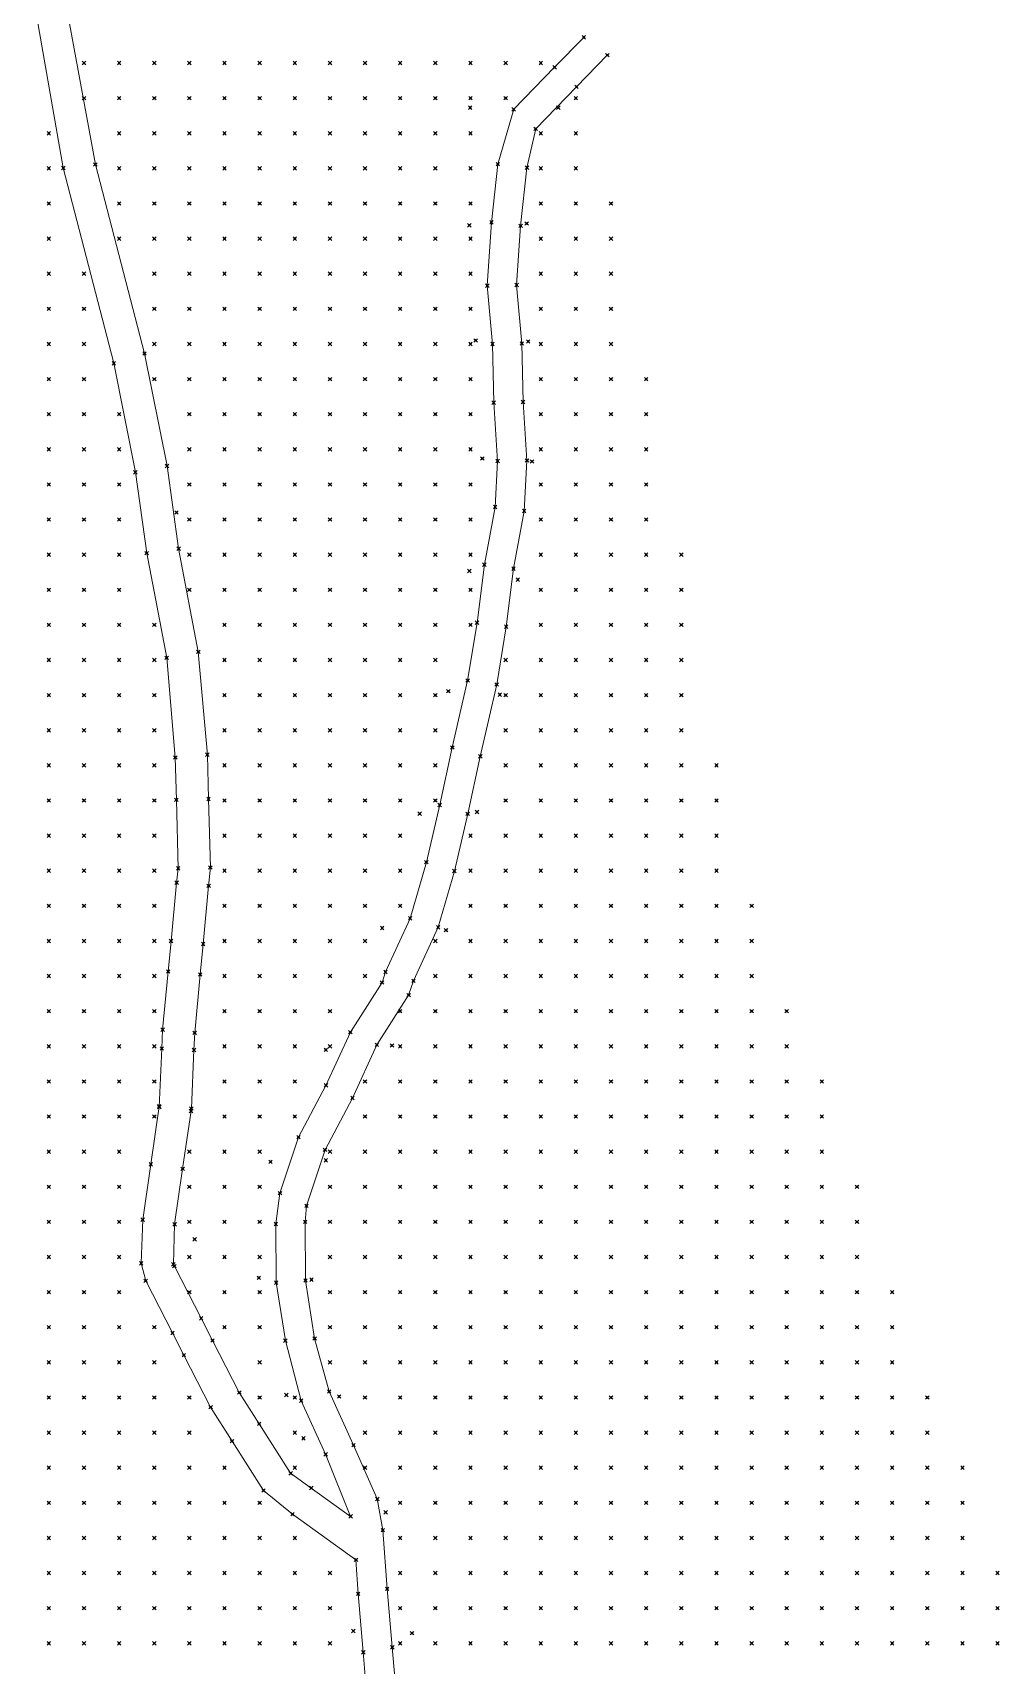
# Model space of a CAD drawing. Header units: metres. Extents: x 441556 to 446409, y 432338 to 461058.
# Drawn here: x 443425.3 to 443507.8, y 447617.2 to 447756.7 of the extents above; entities that cross this region are included whole.
import ezdxf

# ---------------------------------------------------------------- set-up
doc = ezdxf.new("R2010")
doc.units = ezdxf.units.M
doc.header["$MEASUREMENT"] = 0
doc.header["$PDMODE"] = 35
doc.header["$PDSIZE"] = 0.15
for name, color, linetype, lineweight in [('DTM-BRE-RevN_GRP_DRUM PAMANT', 2, 'Continuous', 0), ('DTM-NOK-RevN_LIDAR_co_lidar', 91, 'Continuous', 0), ('DTM-NOK-RevN_RTK', 32, 'Continuous', 0)]:
    doc.layers.add(name, color=color, linetype=linetype, lineweight=lineweight)

msp = doc.modelspace()

# ---------------------------------------------------------------- linework, layer by layer
at = {"layer": 'DTM-BRE-RevN_GRP_DRUM PAMANT'}
for p, q in [((443427.925, 447745.12, 373.02), (443425.309, 447760.014, 370.457)), ((443430.658, 447745.417, 373.02), (443428.038, 447759.681, 370.457)), ((443469.858, 447753.712, 397.351), (443472.357, 447756.27, 397.98)), ((443471.735, 447752.047, 397.283), (443474.358, 447754.756, 397.912)), ((443466.369, 447750.124, 397.123), (443469.858, 447753.712, 397.351)), ((443468.246, 447748.459, 397.055), (443471.735, 447752.047, 397.283)), ((443465.011, 447745.441, 396.78), (443466.369, 447750.124, 397.123)), ((443467.502, 447745.14, 396.712), (443468.246, 447748.459, 397.055)), ((443432.236, 447728.434, 374.599), (443427.925, 447745.12, 373.02)), ((443434.856, 447729.267, 374.599), (443430.658, 447745.417, 373.02)), ((443464.468, 447740.471, 396.437), (443465.011, 447745.441, 396.78)), ((443466.958, 447740.17, 396.369), (443467.502, 447745.14, 396.712)), ((443464.111, 447735.066, 395.923), (443464.468, 447740.471, 396.437)), ((443466.619, 447735.118, 395.855), (443466.958, 447740.17, 396.369)), ((443464.558, 447730.074, 395.408), (443464.111, 447735.066, 395.923)), ((443467.065, 447730.126, 395.341), (443466.619, 447735.118, 395.855)), ((443464.661, 447725.075, 394.78), (443464.558, 447730.074, 395.408)), ((443467.169, 447725.127, 394.712), (443467.065, 447730.126, 395.341)), ((443434.079, 447719.126, 374.81), (443432.236, 447728.434, 374.599)), ((443436.775, 447719.664, 374.81), (443434.856, 447729.267, 374.599)), ((443464.994, 447720.081, 394.78), (443464.661, 447725.075, 394.78)), ((443467.502, 447720.133, 394.712), (443467.169, 447725.127, 394.712)), ((443437.769, 447712.6, 374.599), (443436.775, 447719.664, 374.81)), ((443464.781, 447716.158, 394.78), (443464.994, 447720.081, 394.78)), ((443467.266, 447715.813, 394.712), (443467.502, 447720.133, 394.712)), ((443435.046, 447712.217, 374.599), (443434.079, 447719.126, 374.81)), ((443463.867, 447711.237, 394.551), (443464.781, 447716.158, 394.78)), ((443466.352, 447710.892, 394.483), (443467.266, 447715.813, 394.712)), ((443439.448, 447703.787, 375.178), (443437.769, 447712.6, 374.599)), ((443436.747, 447703.272, 375.178), (443435.046, 447712.217, 374.599)), ((443463.236, 447706.277, 394.265), (443463.867, 447711.237, 394.551)), ((443465.721, 447705.932, 394.198), (443466.352, 447710.892, 394.483)), ((443462.435, 447701.34, 393.923), (443463.236, 447706.277, 394.265)), ((443464.92, 447700.995, 393.855), (443465.721, 447705.932, 394.198)), ((443437.481, 447694.765, 376.125), (443436.747, 447703.272, 375.178)), ((443440.219, 447695.005, 376.125), (443439.448, 447703.787, 375.178)), ((443461.127, 447695.617, 393.065), (443462.435, 447701.34, 393.923)), ((443463.518, 447694.858, 392.998), (443464.92, 447700.995, 393.855)), ((443437.573, 447691.152, 376.652), (443437.481, 447694.765, 376.125)), ((443440.321, 447691.226, 376.652), (443440.219, 447695.005, 376.125)), ((443460.049, 447690.713, 392.665), (443461.127, 447695.617, 393.065)), ((443462.44, 447689.954, 392.598), (443463.518, 447694.858, 392.998)), ((443437.732, 447685.294, 377.757), (443437.573, 447691.152, 376.652)), ((443440.48, 447685.369, 377.757), (443440.321, 447691.226, 376.652)), ((443458.917, 447685.827, 392.323), (443460.049, 447690.713, 392.665)), ((443461.307, 447685.067, 392.255), (443462.44, 447689.954, 392.598)), ((443437.595, 447684.067, 377.781), (443437.732, 447685.294, 377.757)), ((443440.331, 447683.807, 377.781), (443440.48, 447685.369, 377.757)), ((443457.525, 447681.023, 391.821), (443458.917, 447685.827, 392.323)), ((443459.916, 447680.263, 391.753), (443461.307, 447685.067, 392.255)), ((443437.122, 447679.089, 378.704), (443437.595, 447684.067, 377.781)), ((443439.859, 447678.829, 378.704), (443440.331, 447683.807, 377.781)), ((443455.419, 447676.445, 391.407), (443457.525, 447681.023, 391.821)), ((443457.81, 447675.686, 391.339), (443459.916, 447680.263, 391.753)), ((443436.875, 447676.488, 379.397), (443437.122, 447679.089, 378.704)), ((443439.612, 447676.228, 379.397), (443439.859, 447678.829, 378.704)), ((443436.403, 447671.51, 380.155), (443436.875, 447676.488, 379.397)), ((443455.134, 447675.547, 391.2), (443455.419, 447676.445, 391.407)), ((443439.139, 447671.25, 380.155), (443439.612, 447676.228, 379.397)), ((443452.425, 447671.299, 390.372), (443455.134, 447675.547, 391.2)), ((443457.399, 447674.469, 391.132), (443457.81, 447675.686, 391.339)), ((443454.69, 447670.221, 390.305), (443457.399, 447674.469, 391.132)), ((443436.329, 447669.904, 380.564), (443436.403, 447671.51, 380.155)), ((443439.076, 447669.785, 380.564), (443439.139, 447671.25, 380.155)), ((443450.339, 447666.755, 389.407), (443452.425, 447671.299, 390.372)), ((443436.113, 447664.908, 381.7), (443436.329, 447669.904, 380.564)), ((443438.859, 447664.789, 381.7), (443439.076, 447669.785, 380.564)), ((443452.604, 447665.677, 389.339), (443454.69, 447670.221, 390.305)), ((443448.003, 447662.329, 388.993), (443450.339, 447666.755, 389.407)), ((443450.268, 447661.251, 388.925), (443452.604, 447665.677, 389.339)), ((443435.391, 447660.019, 382.291), (443436.107, 447664.967, 381.428)), ((443436.107, 447664.967, 381.428), (443436.113, 447664.908, 381.7)), ((443438.111, 447659.625, 382.291), (443438.828, 447664.573, 381.428)), ((443438.828, 447664.573, 381.428), (443438.859, 447664.789, 381.7)), ((443446.415, 447657.548, 388.648), (443448.003, 447662.329, 388.993)), ((443448.68, 447656.47, 388.58), (443450.268, 447661.251, 388.925)), ((443434.705, 447655.286, 383.109), (443435.391, 447660.019, 382.291)), ((443437.426, 447654.892, 383.109), (443438.111, 447659.625, 382.291)), ((443446.064, 447654.923, 388.441), (443446.415, 447657.548, 388.648)), ((443448.565, 447655.11, 388.374), (443448.68, 447656.47, 388.58)), ((443434.574, 447651.562, 383.519), (443434.705, 447655.286, 383.109)), ((443437.322, 447651.478, 383.519), (443437.426, 447654.892, 383.109)), ((443446.092, 447649.911, 388.234), (443446.064, 447654.923, 388.441)), ((443448.593, 447650.098, 388.167), (443448.565, 447655.11, 388.374)), ((443434.959, 447650.061, 383.519), (443434.574, 447651.562, 383.519)), ((443437.405, 447651.316, 383.519), (443437.322, 447651.478, 383.519)), ((443439.687, 447646.868, 384.337), (443437.405, 447651.316, 383.519)), ((443437.242, 447645.613, 384.337), (443434.959, 447650.061, 383.519)), ((443446.876, 447644.956, 388.097), (443446.092, 447649.911, 388.234)), ((443449.378, 447645.142, 388.029), (443448.593, 447650.098, 388.167)), ((443440.66, 447644.972, 384.7), (443439.687, 447646.868, 384.337)), ((443438.214, 447643.717, 384.7), (443437.242, 447645.613, 384.337)), ((443442.943, 447640.523, 385.382), (443440.66, 447644.972, 384.7)), ((443448.231, 447639.826, 387.545), (443446.876, 447644.956, 388.097)), ((443450.614, 447640.61, 387.477), (443449.378, 447645.142, 388.029)), ((443440.497, 447639.268, 385.382), (443438.214, 447643.717, 384.7)), ((443444.645, 447637.849, 385.7), (443442.943, 447640.523, 385.382)), ((443452.7, 447636.032, 386.925), (443450.614, 447640.61, 387.477)), ((443442.325, 447636.373, 385.7), (443440.497, 447639.268, 385.382)), ((443450.317, 447635.249, 386.993), (443448.231, 447639.826, 387.545)), ((443447.329, 447633.63, 385.973), (443444.645, 447637.849, 385.7)), ((443445.01, 447632.155, 385.973), (443442.325, 447636.373, 385.7)), ((443454.721, 447631.433, 386.718), (443452.7, 447636.032, 386.925)), ((443452.449, 447629.95, 386.791), (443450.317, 447635.249, 386.993)), ((443449.093, 447632.363, 386.473), (443447.329, 447633.63, 385.973)), ((443447.489, 447630.131, 386.473), (443445.01, 447632.155, 385.973)), ((443452.449, 447629.95, 386.791), (443449.093, 447632.363, 386.473)), ((443455.198, 447628.771, 386.718), (443454.721, 447631.433, 386.718)), ((443452.904, 447626.24, 386.791), (443447.489, 447630.131, 386.473)), ((443455.567, 447623.761, 386.098), (443455.198, 447628.771, 386.718)), ((443453.095, 447623.337, 386.166), (443452.904, 447626.24, 386.791)), ((443456.004, 447618.763, 385.615), (443455.567, 447623.761, 386.098)), ((443453.532, 447618.339, 385.683), (443453.095, 447623.337, 386.166)), ((443453.881, 447614.174, 385.2), (443453.532, 447618.339, 385.683)), ((443456.389, 447614.149, 385.132), (443456.004, 447618.763, 385.615))]:
    msp.add_line(p, q, dxfattribs=at)
msp.add_point((443452.904, 447626.24, 386.791), dxfattribs=at)
at = {"layer": 'DTM-NOK-RevN_LIDAR_co_lidar'}
for p in [(443429.687, 447754.077, 372.725), (443432.687, 447754.077, 375.396), (443435.686, 447754.077, 378.943), (443438.685, 447754.077, 381.258), (443441.685, 447754.077, 382.852), (443444.684, 447754.077, 384.582), (443447.683, 447754.077, 386.661), (443450.683, 447754.077, 388.228), (443453.682, 447754.077, 389.782), (443456.681, 447754.077, 391.8), (443459.681, 447754.077, 393.396), (443462.68, 447754.077, 395.189), (443465.679, 447754.077, 396.761), (443468.679, 447754.077, 397.447), (443429.687, 447751.078, 373.089), (443432.687, 447751.078, 375.385), (443435.686, 447751.078, 378.362), (443438.685, 447751.078, 381.88), (443441.685, 447751.078, 383.611), (443444.684, 447751.078, 385.538), (443447.683, 447751.078, 387.484), (443450.683, 447751.078, 389.053), (443453.682, 447751.078, 390.863), (443456.681, 447751.078, 393.053), (443459.681, 447751.078, 395.141), (443462.68, 447751.078, 396.715), (443465.679, 447751.078, 397.248), (443471.678, 447751.078, 398.798), (443426.688, 447748.078, 371.87), (443432.687, 447748.078, 375.521), (443435.686, 447748.078, 378.365), (443438.685, 447748.078, 381.827), (443441.685, 447748.078, 383.908), (443444.684, 447748.078, 385.619), (443447.683, 447748.078, 387.129), (443450.683, 447748.078, 388.976), (443453.682, 447748.078, 390.847), (443456.681, 447748.078, 393.248), (443459.681, 447748.078, 395.607), (443462.68, 447748.078, 396.938), (443468.679, 447748.078, 397.437), (443471.678, 447748.078, 400.908), (443426.688, 447745.079, 372.02), (443432.687, 447745.079, 374.904), (443435.686, 447745.079, 377.677), (443438.685, 447745.079, 380.786), (443441.685, 447745.079, 383.18), (443444.684, 447745.079, 384.967), (443447.683, 447745.079, 386.307), (443450.683, 447745.079, 388.083), (443453.682, 447745.079, 389.96), (443456.681, 447745.079, 392.735), (443459.681, 447745.079, 395.282), (443462.68, 447745.079, 396.619), (443468.679, 447745.079, 398.475), (443471.678, 447745.079, 401.59), (443426.688, 447742.08, 371.847), (443432.687, 447742.08, 374.679), (443435.686, 447742.08, 377.345), (443438.685, 447742.08, 380.252), (443441.685, 447742.08, 382.473), (443444.684, 447742.08, 383.892), (443447.683, 447742.08, 385.409), (443450.683, 447742.08, 387.098), (443453.682, 447742.08, 389.274), (443456.681, 447742.08, 391.912), (443459.681, 447742.08, 394.46), (443462.68, 447742.08, 396.084), (443468.679, 447742.08, 398.584), (443471.678, 447742.08, 401.698), (443474.677, 447742.08, 404.161), (443426.688, 447739.08, 371.495), (443432.687, 447739.08, 374.314), (443435.686, 447739.08, 376.673), (443438.685, 447739.08, 380.04), (443441.685, 447739.08, 381.958), (443444.684, 447739.08, 383.201), (443447.683, 447739.08, 384.49), (443450.683, 447739.08, 386.516), (443453.682, 447739.08, 388.57), (443456.681, 447739.08, 391.314), (443459.681, 447739.08, 393.693), (443462.68, 447739.08, 395.461), (443468.679, 447739.08, 398.522), (443471.678, 447739.08, 401.577), (443474.677, 447739.08, 403.955), (443426.688, 447736.081, 371.377), (443429.687, 447736.081, 373.08), (443435.686, 447736.081, 376.223), (443438.685, 447736.081, 379.242), (443441.685, 447736.081, 381.258), (443444.684, 447736.081, 382.779), (443447.683, 447736.081, 384.367), (443450.683, 447736.081, 386.299), (443453.682, 447736.081, 389.086), (443456.681, 447736.081, 390.903), (443459.681, 447736.081, 393.407), (443462.68, 447736.081, 395.339), (443468.679, 447736.081, 397.967), (443471.678, 447736.081, 401.315), (443474.677, 447736.081, 403.926), (443426.688, 447733.082, 370.888), (443429.687, 447733.082, 372.881), (443435.686, 447733.082, 375.89), (443438.685, 447733.082, 378.682), (443441.685, 447733.082, 380.705), (443444.684, 447733.082, 382.259), (443447.683, 447733.082, 383.566), (443450.683, 447733.082, 385.96), (443453.682, 447733.082, 387.053), (443456.681, 447733.082, 390.492), (443459.681, 447733.082, 393.019), (443462.68, 447733.082, 394.995), (443468.679, 447733.082, 397.308), (443471.678, 447733.082, 400.797), (443474.677, 447733.082, 403.672), (443426.688, 447730.082, 370.719), (443429.687, 447730.082, 372.779), (443435.686, 447730.082, 375.756), (443438.685, 447730.082, 378.261), (443441.685, 447730.082, 380.074), (443444.684, 447730.082, 381.624), (443447.683, 447730.082, 383.337), (443450.683, 447730.082, 384.773), (443453.682, 447730.082, 387.383), (443456.681, 447730.082, 389.864), (443459.681, 447730.082, 392.439), (443462.68, 447730.082, 394.522), (443468.679, 447730.082, 397.318), (443471.678, 447730.082, 400.624), (443474.677, 447730.082, 403.433), (443426.688, 447727.083, 370.434), (443429.687, 447727.083, 372.657), (443435.686, 447727.083, 375.507), (443438.685, 447727.083, 377.95), (443441.685, 447727.083, 379.723), (443444.684, 447727.083, 381.229), (443447.683, 447727.083, 382.84), (443450.683, 447727.083, 384.82), (443453.682, 447727.083, 387.595), (443456.681, 447727.083, 389.551), (443459.681, 447727.083, 391.847), (443462.68, 447727.083, 394.219), (443468.679, 447727.083, 396.682), (443471.678, 447727.083, 400.09), (443474.677, 447727.083, 402.856), (443477.677, 447727.083, 405.406), (443426.688, 447724.084, 370.309), (443429.687, 447724.084, 372.618), (443432.687, 447724.084, 374.423), (443438.685, 447724.084, 377.385), (443441.685, 447724.084, 379.243), (443444.684, 447724.084, 381.193), (443447.683, 447724.084, 382.687), (443450.683, 447724.084, 384.497), (443453.682, 447724.084, 386.972), (443456.681, 447724.084, 389.59), (443459.681, 447724.084, 391.6), (443462.68, 447724.084, 393.832), (443468.679, 447724.084, 396.517), (443471.678, 447724.084, 399.731), (443474.677, 447724.084, 402.522), (443477.677, 447724.084, 405.046), (443426.688, 447721.084, 370.144), (443429.687, 447721.084, 372.291), (443432.687, 447721.084, 374.338), (443438.685, 447721.084, 377.104), (443441.685, 447721.084, 378.941), (443444.684, 447721.084, 380.786), (443447.683, 447721.084, 382.48), (443450.683, 447721.084, 384.395), (443453.682, 447721.084, 386.651), (443456.681, 447721.084, 388.979), (443459.681, 447721.084, 391.544), (443462.68, 447721.084, 393.803), (443468.679, 447721.084, 396.228), (443471.678, 447721.084, 399.603), (443474.677, 447721.084, 402.439), (443477.677, 447721.084, 404.79), (443426.688, 447718.085, 370.212), (443429.687, 447718.085, 372.138), (443432.687, 447718.085, 374.024), (443438.685, 447718.085, 376.627), (443441.685, 447718.085, 378.537), (443444.684, 447718.085, 380.301), (443447.683, 447718.085, 382.242), (443450.683, 447718.085, 383.989), (443453.682, 447718.085, 386.574), (443456.681, 447718.085, 388.749), (443459.681, 447718.085, 391.816), (443462.68, 447718.085, 393.962), (443468.679, 447718.085, 396.601), (443471.678, 447718.085, 399.429), (443474.677, 447718.085, 402.216), (443477.677, 447718.085, 404.763), (443426.688, 447715.086, 370.102), (443429.687, 447715.086, 372.044), (443432.687, 447715.086, 373.868), (443438.685, 447715.086, 376.09), (443441.685, 447715.086, 378.064), (443444.684, 447715.086, 379.791), (443447.683, 447715.086, 381.896), (443450.683, 447715.086, 383.985), (443453.682, 447715.086, 386.338), (443456.681, 447715.086, 389.03), (443459.681, 447715.086, 391.884), (443462.68, 447715.086, 393.972), (443468.679, 447715.086, 397.126), (443471.678, 447715.086, 399.927), (443474.677, 447715.086, 402.579), (443477.677, 447715.086, 405.223), (443426.688, 447712.086, 370.151), (443429.687, 447712.086, 372.031), (443432.687, 447712.086, 373.657), (443438.685, 447712.086, 375.668), (443441.685, 447712.086, 377.543), (443444.684, 447712.086, 379.4), (443447.683, 447712.086, 381.622), (443450.683, 447712.086, 384.127), (443453.682, 447712.086, 386.409), (443456.681, 447712.086, 389.117), (443459.681, 447712.086, 392.06), (443462.68, 447712.086, 394.014), (443468.679, 447712.086, 397.875), (443471.678, 447712.086, 400.711), (443474.677, 447712.086, 403.153), (443477.677, 447712.086, 405.835), (443480.676, 447712.086, 408.105), (443426.688, 447709.087, 370.297), (443429.687, 447709.087, 371.866), (443432.687, 447709.087, 373.285), (443438.685, 447709.087, 375.391), (443441.685, 447709.087, 377.031), (443444.684, 447709.087, 379.24), (443447.683, 447709.087, 381.579), (443450.683, 447709.087, 383.936), (443453.682, 447709.087, 386.396), (443456.681, 447709.087, 389.584), (443459.681, 447709.087, 392.242), (443462.68, 447709.087, 394.02), (443468.679, 447709.087, 398.17), (443471.678, 447709.087, 401.472), (443474.677, 447709.087, 403.875), (443477.677, 447709.087, 406.453), (443480.676, 447709.087, 408.869), (443426.688, 447706.088, 370.367), (443429.687, 447706.088, 371.727), (443432.687, 447706.088, 373.136), (443435.686, 447706.088, 374.476), (443441.685, 447706.088, 376.815), (443444.684, 447706.088, 379.206), (443447.683, 447706.088, 381.714), (443450.683, 447706.088, 384.12), (443453.682, 447706.088, 386.476), (443456.681, 447706.088, 389.292), (443459.681, 447706.088, 392.408), (443462.68, 447706.088, 393.948), (443468.679, 447706.088, 398.374), (443471.678, 447706.088, 401.939), (443474.677, 447706.088, 404.448), (443477.677, 447706.088, 407.096), (443480.676, 447706.088, 409.743), (443426.688, 447703.088, 370.192), (443429.687, 447703.088, 371.701), (443432.687, 447703.088, 373.188), (443435.686, 447703.088, 374.743), (443441.685, 447703.088, 376.803), (443444.684, 447703.088, 379.409), (443447.683, 447703.088, 381.87), (443450.683, 447703.088, 384.514), (443453.682, 447703.088, 386.849), (443456.681, 447703.088, 389.402), (443459.681, 447703.088, 392.556), (443465.679, 447703.088, 394.542), (443468.679, 447703.088, 398.514), (443471.678, 447703.088, 402.303), (443474.677, 447703.088, 405.054), (443477.677, 447703.088, 407.82), (443480.676, 447703.088, 410.534), (443426.688, 447700.089, 370.119), (443429.687, 447700.089, 371.781), (443432.687, 447700.089, 373.264), (443435.686, 447700.089, 374.853), (443441.685, 447700.089, 376.865), (443444.684, 447700.089, 379.683), (443447.683, 447700.089, 382.168), (443450.683, 447700.089, 384.641), (443453.682, 447700.089, 387.106), (443456.681, 447700.089, 390.009), (443459.681, 447700.089, 392.56), (443465.679, 447700.089, 394.5), (443468.679, 447700.089, 398.991), (443471.678, 447700.089, 402.945), (443474.677, 447700.089, 405.8), (443477.677, 447700.089, 408.512), (443480.676, 447700.089, 411.075), (443426.688, 447697.09, 370.264), (443429.687, 447697.09, 371.89), (443432.687, 447697.09, 373.446), (443435.686, 447697.09, 375.015), (443441.685, 447697.09, 377.085), (443444.684, 447697.09, 379.869), (443447.683, 447697.09, 382.452), (443450.683, 447697.09, 384.84), (443453.682, 447697.09, 387.343), (443456.681, 447697.09, 390.091), (443459.681, 447697.09, 392.482), (443465.679, 447697.09, 395.07), (443468.679, 447697.09, 400.093), (443471.678, 447697.09, 403.536), (443474.677, 447697.09, 406.239), (443477.677, 447697.09, 408.987), (443480.676, 447697.09, 411.737), (443426.688, 447694.09, 370.339), (443429.687, 447694.09, 372.097), (443432.687, 447694.09, 373.834), (443435.686, 447694.09, 375.43), (443441.685, 447694.09, 377.402), (443444.684, 447694.09, 380.172), (443447.683, 447694.09, 382.653), (443450.683, 447694.09, 385.292), (443453.682, 447694.09, 387.863), (443456.681, 447694.09, 390.473), (443459.681, 447694.09, 392.447), (443465.679, 447694.09, 396.288), (443468.679, 447694.09, 400.751), (443471.678, 447694.09, 403.688), (443474.677, 447694.09, 406.343), (443477.677, 447694.09, 409.103), (443480.676, 447694.09, 412.031), (443483.675, 447694.09, 414.523), (443426.688, 447691.091, 370.535), (443429.687, 447691.091, 372.483), (443432.687, 447691.091, 374.323), (443435.686, 447691.091, 375.832), (443441.685, 447691.091, 377.776), (443444.684, 447691.091, 380.727), (443447.683, 447691.091, 383.1), (443450.683, 447691.091, 385.659), (443453.682, 447691.091, 388.262), (443456.681, 447691.091, 390.919), (443459.681, 447691.091, 392.414), (443465.679, 447691.091, 397.022), (443468.679, 447691.091, 400.745), (443471.678, 447691.091, 403.636), (443474.677, 447691.091, 406.4), (443477.677, 447691.091, 408.98), (443480.676, 447691.091, 411.524), (443483.675, 447691.091, 413.964), (443426.688, 447688.092, 370.977), (443429.687, 447688.092, 372.777), (443432.687, 447688.092, 374.743), (443435.686, 447688.092, 376.368), (443441.685, 447688.092, 378.309), (443444.684, 447688.092, 381.423), (443447.683, 447688.092, 383.505), (443450.683, 447688.092, 385.814), (443453.682, 447688.092, 388.527), (443456.681, 447688.092, 391.249), (443462.68, 447688.092, 393.433), (443465.679, 447688.092, 397.471), (443468.679, 447688.092, 400.874), (443471.678, 447688.092, 403.698), (443474.677, 447688.092, 406.454), (443477.677, 447688.092, 408.977), (443480.676, 447688.092, 411.33), (443483.675, 447688.092, 413.627), (443426.688, 447685.092, 372.064), (443429.687, 447685.092, 373.759), (443432.687, 447685.092, 375.407), (443435.686, 447685.092, 376.943), (443441.685, 447685.092, 378.961), (443444.684, 447685.092, 381.693), (443447.683, 447685.092, 384.187), (443450.683, 447685.092, 386.437), (443453.682, 447685.092, 389.221), (443456.681, 447685.092, 391.557), (443462.68, 447685.092, 394.297), (443465.679, 447685.092, 398.069), (443468.679, 447685.092, 401.193), (443471.678, 447685.092, 404.029), (443474.677, 447685.092, 406.566), (443477.677, 447685.092, 408.843), (443480.676, 447685.092, 411.136), (443483.675, 447685.092, 413.405), (443426.688, 447682.093, 373.257), (443429.687, 447682.093, 374.802), (443432.687, 447682.093, 376.224), (443435.686, 447682.093, 377.692), (443441.685, 447682.093, 379.637), (443444.684, 447682.093, 382.493), (443447.683, 447682.093, 384.963), (443450.683, 447682.093, 387.469), (443453.682, 447682.093, 390.128), (443456.681, 447682.093, 391.574), (443462.68, 447682.093, 394.092), (443465.679, 447682.093, 398.154), (443468.679, 447682.093, 401.474), (443471.678, 447682.093, 403.813), (443474.677, 447682.093, 406.544), (443477.677, 447682.093, 408.974), (443480.676, 447682.093, 411.099), (443483.675, 447682.093, 413.301), (443486.675, 447682.093, 415.474), (443426.688, 447679.093, 373.802), (443429.687, 447679.093, 375.556), (443432.687, 447679.093, 377.111), (443435.686, 447679.093, 378.583), (443441.685, 447679.093, 380.423), (443444.684, 447679.093, 383.392), (443447.683, 447679.093, 385.619), (443450.683, 447679.093, 388.424), (443453.682, 447679.093, 390.651), (443459.681, 447679.093, 392.007), (443462.68, 447679.093, 395.248), (443465.679, 447679.093, 399.073), (443468.679, 447679.093, 401.975), (443471.678, 447679.093, 404.122), (443474.677, 447679.093, 406.565), (443477.677, 447679.093, 408.784), (443480.676, 447679.093, 410.776), (443483.675, 447679.093, 413.066), (443486.675, 447679.093, 415.355), (443426.688, 447676.094, 374.293), (443429.687, 447676.094, 376.266), (443432.687, 447676.094, 378.174), (443435.686, 447676.094, 379.544), (443441.685, 447676.094, 381.269), (443444.684, 447676.094, 384.296), (443447.683, 447676.094, 386.468), (443450.683, 447676.094, 389.073), (443453.682, 447676.094, 390.801), (443459.681, 447676.094, 392.378), (443462.68, 447676.094, 396.912), (443465.679, 447676.094, 399.643), (443468.679, 447676.094, 402.235), (443471.678, 447676.094, 404.224), (443474.677, 447676.094, 406.582), (443477.677, 447676.094, 408.735), (443480.676, 447676.094, 410.73), (443483.675, 447676.094, 412.919), (443486.675, 447676.094, 415.035), (443426.688, 447673.095, 374.722), (443429.687, 447673.095, 376.702), (443432.687, 447673.095, 378.797), (443435.686, 447673.095, 380.136), (443441.685, 447673.095, 382.063), (443444.684, 447673.095, 385.226), (443447.683, 447673.095, 387.399), (443450.683, 447673.095, 389.754), (443456.681, 447673.095, 390.913), (443459.681, 447673.095, 394.53), (443462.68, 447673.095, 397.428), (443465.679, 447673.095, 399.724), (443468.679, 447673.095, 401.583), (443471.678, 447673.095, 403.814), (443474.677, 447673.095, 406.551), (443477.677, 447673.095, 408.508), (443480.676, 447673.095, 410.336), (443483.675, 447673.095, 412.616), (443486.675, 447673.095, 414.828), (443489.674, 447673.095, 416.891), (443426.688, 447670.095, 374.814), (443429.687, 447670.095, 376.777), (443432.687, 447670.095, 378.931), (443435.686, 447670.095, 380.539), (443441.685, 447670.095, 383.277), (443444.684, 447670.095, 386.216), (443447.683, 447670.095, 388.389), (443450.683, 447670.095, 389.96), (443456.681, 447670.095, 391.13), (443459.681, 447670.095, 395.043), (443462.68, 447670.095, 397.614), (443465.679, 447670.095, 399.759), (443468.679, 447670.095, 401.639), (443471.678, 447670.095, 403.462), (443474.677, 447670.095, 406.154), (443477.677, 447670.095, 408.206), (443480.676, 447670.095, 409.971), (443483.675, 447670.095, 412.274), (443486.675, 447670.095, 414.583), (443489.674, 447670.095, 416.648), (443426.688, 447667.096, 374.954), (443429.687, 447667.096, 377.188), (443432.687, 447667.096, 379.261), (443435.686, 447667.096, 381.083), (443441.685, 447667.096, 384.07), (443444.684, 447667.096, 386.802), (443447.683, 447667.096, 388.963), (443453.682, 447667.096, 390.129), (443456.681, 447667.096, 392.112), (443459.681, 447667.096, 395.222), (443462.68, 447667.096, 396.935), (443465.679, 447667.096, 398.982), (443468.679, 447667.096, 401.424), (443471.678, 447667.096, 403.597), (443474.677, 447667.096, 405.893), (443477.677, 447667.096, 408), (443480.676, 447667.096, 410.11), (443483.675, 447667.096, 412.315), (443486.675, 447667.096, 414.416), (443489.674, 447667.096, 416.523), (443492.674, 447667.096, 418.707), (443426.688, 447664.097, 375.377), (443429.687, 447664.097, 377.727), (443432.687, 447664.097, 380.09), (443435.686, 447664.097, 381.665), (443441.685, 447664.097, 384.911), (443444.684, 447664.097, 387.752), (443447.683, 447664.097, 389.194), (443453.682, 447664.097, 390.563), (443456.681, 447664.097, 392.998), (443459.681, 447664.097, 395.018), (443462.68, 447664.097, 396.573), (443465.679, 447664.097, 398.346), (443468.679, 447664.097, 401.255), (443471.678, 447664.097, 403.735), (443474.677, 447664.097, 406.105), (443477.677, 447664.097, 408.01), (443480.676, 447664.097, 409.967), (443483.675, 447664.097, 412.239), (443486.675, 447664.097, 414.532), (443489.674, 447664.097, 416.725), (443492.674, 447664.097, 418.771), (443426.688, 447661.097, 376.218), (443429.687, 447661.097, 378.601), (443432.687, 447661.097, 380.697), (443438.685, 447661.097, 382.965), (443441.685, 447661.097, 385.633), (443444.684, 447661.097, 388.219), (443450.683, 447661.097, 389.372), (443453.682, 447661.097, 391.487), (443456.681, 447661.097, 394.239), (443459.681, 447661.097, 395.486), (443462.68, 447661.097, 396.637), (443465.679, 447661.097, 398.745), (443468.679, 447661.097, 402.014), (443471.678, 447661.097, 404.316), (443474.677, 447661.097, 406.247), (443477.677, 447661.097, 408.297), (443480.676, 447661.097, 410.314), (443483.675, 447661.097, 412.385), (443486.675, 447661.097, 414.571), (443489.674, 447661.097, 416.728), (443492.674, 447661.097, 418.752), (443426.688, 447658.098, 377.066), (443429.687, 447658.098, 379.457), (443432.687, 447658.098, 381.436), (443438.685, 447658.098, 383.525), (443441.685, 447658.098, 386.245), (443444.684, 447658.098, 388.574), (443450.683, 447658.098, 389.593), (443453.682, 447658.098, 391.877), (443456.681, 447658.098, 394.767), (443459.681, 447658.098, 396.311), (443462.68, 447658.098, 397.7), (443465.679, 447658.098, 399.616), (443468.679, 447658.098, 402.462), (443471.678, 447658.098, 404.591), (443474.677, 447658.098, 406.536), (443477.677, 447658.098, 408.558), (443480.676, 447658.098, 410.566), (443483.675, 447658.098, 412.536), (443486.675, 447658.098, 414.586), (443489.674, 447658.098, 416.673), (443492.674, 447658.098, 418.556), (443495.673, 447658.098, 420.468), (443426.688, 447655.099, 377.963), (443429.687, 447655.099, 380.088), (443432.687, 447655.099, 382.052), (443438.685, 447655.099, 384.145), (443441.685, 447655.099, 386.761), (443444.684, 447655.099, 388.506), (443450.683, 447655.099, 389.987), (443453.682, 447655.099, 392.31), (443456.681, 447655.099, 395.094), (443459.681, 447655.099, 397.246), (443462.68, 447655.099, 398.744), (443465.679, 447655.099, 400.501), (443468.679, 447655.099, 402.688), (443471.678, 447655.099, 405.318), (443474.677, 447655.099, 407.25), (443477.677, 447655.099, 408.824), (443480.676, 447655.099, 410.475), (443483.675, 447655.099, 412.314), (443486.675, 447655.099, 414.405), (443489.674, 447655.099, 416.417), (443492.674, 447655.099, 418.229), (443495.673, 447655.099, 420.128), (443426.688, 447652.099, 378.606), (443429.687, 447652.099, 380.455), (443432.687, 447652.099, 382.308), (443438.685, 447652.099, 384.391), (443441.685, 447652.099, 386.865), (443444.684, 447652.099, 388.343), (443450.683, 447652.099, 389.871), (443453.682, 447652.099, 393.19), (443456.681, 447652.099, 395.612), (443459.681, 447652.099, 397.525), (443462.68, 447652.099, 399.371), (443465.679, 447652.099, 401.051), (443468.679, 447652.099, 402.873), (443471.678, 447652.099, 405.179), (443474.677, 447652.099, 406.987), (443477.677, 447652.099, 408.65), (443480.676, 447652.099, 410.36), (443483.675, 447652.099, 412.153), (443486.675, 447652.099, 414.136), (443489.674, 447652.099, 416.147), (443492.674, 447652.099, 418.031), (443495.673, 447652.099, 419.761), (443426.688, 447649.1, 378.986), (443429.687, 447649.1, 380.597), (443432.687, 447649.1, 382.324), (443438.685, 447649.1, 384.395), (443441.685, 447649.1, 386.172), (443444.684, 447649.1, 388.257), (443450.683, 447649.1, 389.564), (443453.682, 447649.1, 392.968), (443456.681, 447649.1, 395.411), (443459.681, 447649.1, 397.242), (443462.68, 447649.1, 399.18), (443465.679, 447649.1, 400.854), (443468.679, 447649.1, 402.59), (443471.678, 447649.1, 404.625), (443474.677, 447649.1, 406.46), (443477.677, 447649.1, 408.351), (443480.676, 447649.1, 410.168), (443483.675, 447649.1, 411.95), (443486.675, 447649.1, 413.83), (443489.674, 447649.1, 415.752), (443492.674, 447649.1, 417.642), (443495.673, 447649.1, 419.276), (443498.672, 447649.1, 420.993), (443426.688, 447646.101, 378.949), (443429.687, 447646.101, 380.436), (443432.687, 447646.101, 382.102), (443435.686, 447646.101, 383.682), (443441.685, 447646.101, 385.593), (443444.684, 447646.101, 387.828), (443450.683, 447646.101, 389.053), (443453.682, 447646.101, 392.157), (443456.681, 447646.101, 394.936), (443459.681, 447646.101, 396.86), (443462.68, 447646.101, 398.702), (443465.679, 447646.101, 400.438), (443468.679, 447646.101, 402.185), (443471.678, 447646.101, 404.086), (443474.677, 447646.101, 405.966), (443477.677, 447646.101, 407.768), (443480.676, 447646.101, 409.632), (443483.675, 447646.101, 411.504), (443486.675, 447646.101, 413.298), (443489.674, 447646.101, 415.093), (443492.674, 447646.101, 416.898), (443495.673, 447646.101, 418.671), (443498.672, 447646.101, 420.416), (443426.688, 447643.101, 378.549), (443429.687, 447643.101, 379.913), (443432.687, 447643.101, 381.443), (443435.686, 447643.101, 383.22), (443444.684, 447643.101, 387.164), (443450.683, 447643.101, 388.299), (443453.682, 447643.101, 391.011), (443456.681, 447643.101, 394.319), (443459.681, 447643.101, 396.299), (443462.68, 447643.101, 398.078), (443465.679, 447643.101, 399.794), (443468.679, 447643.101, 401.625), (443471.678, 447643.101, 403.457), (443474.677, 447643.101, 405.283), (443477.677, 447643.101, 407.007), (443480.676, 447643.101, 408.788), (443483.675, 447643.101, 410.581), (443486.675, 447643.101, 412.396), (443489.674, 447643.101, 414.292), (443492.674, 447643.101, 416.089), (443495.673, 447643.101, 417.891), (443498.672, 447643.101, 419.746), (443426.688, 447640.102, 377.765), (443429.687, 447640.102, 379.123), (443432.687, 447640.102, 380.64), (443435.686, 447640.102, 382.434), (443438.685, 447640.102, 384.457), (443444.684, 447640.102, 386.418), (443447.683, 447640.102, 387.707), (443453.682, 447640.102, 389.675), (443456.681, 447640.102, 392.777), (443459.681, 447640.102, 395.364), (443462.68, 447640.102, 397.175), (443465.679, 447640.102, 398.792), (443468.679, 447640.102, 400.647), (443471.678, 447640.102, 402.585), (443474.677, 447640.102, 404.341), (443477.677, 447640.102, 405.967), (443480.676, 447640.102, 407.683), (443483.675, 447640.102, 409.494), (443486.675, 447640.102, 411.44), (443489.674, 447640.102, 413.508), (443492.674, 447640.102, 415.417), (443495.673, 447640.102, 417.212), (443498.672, 447640.102, 419.172), (443501.672, 447640.102, 421.276), (443426.688, 447637.103, 376.724), (443429.687, 447637.103, 378.077), (443432.687, 447637.103, 379.689), (443435.686, 447637.103, 381.454), (443438.685, 447637.103, 383.491), (443447.683, 447637.103, 387.089), (443453.682, 447637.103, 388.423), (443456.681, 447637.103, 390.938), (443459.681, 447637.103, 393.977), (443462.68, 447637.103, 395.965), (443465.679, 447637.103, 397.627), (443468.679, 447637.103, 399.451), (443471.678, 447637.103, 401.336), (443474.677, 447637.103, 403.039), (443477.677, 447637.103, 404.732), (443480.676, 447637.103, 406.575), (443483.675, 447637.103, 408.566), (443486.675, 447637.103, 410.694), (443489.674, 447637.103, 412.889), (443492.674, 447637.103, 414.961), (443495.673, 447637.103, 416.842), (443498.672, 447637.103, 418.802), (443501.672, 447637.103, 421.026), (443426.688, 447634.103, 375.517), (443429.687, 447634.103, 376.779), (443432.687, 447634.103, 378.356), (443435.686, 447634.103, 380.197), (443438.685, 447634.103, 382.187), (443441.685, 447634.103, 384.185), (443447.683, 447634.103, 386.488), (443453.682, 447634.103, 387.513), (443456.681, 447634.103, 389.771), (443459.681, 447634.103, 392.274), (443462.68, 447634.103, 394.559), (443465.679, 447634.103, 396.433), (443468.679, 447634.103, 398.362), (443471.678, 447634.103, 400.297), (443474.677, 447634.103, 401.985), (443477.677, 447634.103, 403.981), (443480.676, 447634.103, 406.078), (443483.675, 447634.103, 408.029), (443486.675, 447634.103, 410.127), (443489.674, 447634.103, 412.403), (443492.674, 447634.103, 414.619), (443495.673, 447634.103, 416.716), (443498.672, 447634.103, 418.825), (443501.672, 447634.103, 420.863), (443504.671, 447634.103, 422.917), (443426.688, 447631.104, 374.159), (443429.687, 447631.104, 375.384), (443432.687, 447631.104, 376.908), (443435.686, 447631.104, 378.835), (443438.685, 447631.104, 380.95), (443441.685, 447631.104, 382.952), (443444.684, 447631.104, 384.676), (443456.681, 447631.104, 388.868), (443459.681, 447631.104, 390.914), (443462.68, 447631.104, 393.224), (443465.679, 447631.104, 395.283), (443468.679, 447631.104, 397.597), (443471.678, 447631.104, 399.431), (443474.677, 447631.104, 401.119), (443477.677, 447631.104, 403.632), (443480.676, 447631.104, 405.966), (443483.675, 447631.104, 407.789), (443486.675, 447631.104, 409.843), (443489.674, 447631.104, 412.17), (443492.674, 447631.104, 414.485), (443495.673, 447631.104, 416.696), (443498.672, 447631.104, 418.966), (443501.672, 447631.104, 420.933), (443504.671, 447631.104, 422.842), (443426.688, 447628.105, 372.73), (443429.687, 447628.105, 374.019), (443432.687, 447628.105, 375.659), (443435.686, 447628.105, 377.679), (443438.685, 447628.105, 379.777), (443441.685, 447628.105, 381.605), (443444.684, 447628.105, 383.345), (443447.683, 447628.105, 385.379), (443456.681, 447628.105, 387.83), (443459.681, 447628.105, 390.09), (443462.68, 447628.105, 392.229), (443465.679, 447628.105, 394.26), (443468.679, 447628.105, 396.565), (443471.678, 447628.105, 398.302), (443474.677, 447628.105, 400.261), (443477.677, 447628.105, 403.294), (443480.676, 447628.105, 405.726), (443483.675, 447628.105, 407.609), (443486.675, 447628.105, 409.861), (443489.674, 447628.105, 412.205), (443492.674, 447628.105, 414.588), (443495.673, 447628.105, 416.71), (443498.672, 447628.105, 418.747), (443501.672, 447628.105, 420.914), (443504.671, 447628.105, 422.78), (443426.688, 447625.105, 371.329), (443429.687, 447625.105, 372.646), (443432.687, 447625.105, 374.378), (443435.686, 447625.105, 376.545), (443438.685, 447625.105, 378.477), (443441.685, 447625.105, 380.104), (443444.684, 447625.105, 381.927), (443447.683, 447625.105, 384.08), (443450.683, 447625.105, 385.997), (443456.681, 447625.105, 386.958), (443459.681, 447625.105, 389.139), (443462.68, 447625.105, 391.49), (443465.679, 447625.105, 393.419), (443468.679, 447625.105, 395.148), (443471.678, 447625.105, 397.555), (443474.677, 447625.105, 400.111), (443477.677, 447625.105, 403.24), (443480.676, 447625.105, 405.612), (443483.675, 447625.105, 407.487), (443486.675, 447625.105, 409.814), (443489.674, 447625.105, 412.144), (443492.674, 447625.105, 414.495), (443495.673, 447625.105, 416.652), (443498.672, 447625.105, 418.604), (443501.672, 447625.105, 420.675), (443504.671, 447625.105, 422.558), (443507.67, 447625.105, 426.086), (443426.688, 447622.106, 370.22), (443429.687, 447622.106, 371.462), (443432.687, 447622.106, 373.124), (443435.686, 447622.106, 375.351), (443438.685, 447622.106, 377.338), (443441.685, 447622.106, 378.944), (443444.684, 447622.106, 380.715), (443447.683, 447622.106, 383.301), (443450.683, 447622.106, 385.497), (443456.681, 447622.106, 386.32), (443459.681, 447622.106, 388.202), (443462.68, 447622.106, 390.62), (443465.679, 447622.106, 392.889), (443468.679, 447622.106, 395.048), (443471.678, 447622.106, 397.218), (443474.677, 447622.106, 399.733), (443477.677, 447622.106, 402.853), (443480.676, 447622.106, 405.308), (443483.675, 447622.106, 407.25), (443486.675, 447622.106, 409.599), (443489.674, 447622.106, 412.017), (443492.674, 447622.106, 414.243), (443495.673, 447622.106, 416.401), (443498.672, 447622.106, 418.599), (443501.672, 447622.106, 420.859), (443504.671, 447622.106, 423.023), (443507.67, 447622.106, 426.279), (443426.688, 447619.107, 369.235), (443429.687, 447619.107, 370.927), (443432.687, 447619.107, 372.702), (443435.686, 447619.107, 374.655), (443438.685, 447619.107, 376.61), (443441.685, 447619.107, 378.266), (443444.684, 447619.107, 380.084), (443447.683, 447619.107, 382.942), (443450.683, 447619.107, 384.969), (443456.681, 447619.107, 385.916), (443459.681, 447619.107, 387.524), (443462.68, 447619.107, 389.888), (443465.679, 447619.107, 392.542), (443468.679, 447619.107, 394.931), (443471.678, 447619.107, 397.68), (443474.677, 447619.107, 400.075), (443477.677, 447619.107, 402.234), (443480.676, 447619.107, 404.988), (443483.675, 447619.107, 407.498), (443486.675, 447619.107, 409.398), (443489.674, 447619.107, 411.487), (443492.674, 447619.107, 413.88), (443495.673, 447619.107, 416.405), (443498.672, 447619.107, 418.645), (443501.672, 447619.107, 421.042), (443504.671, 447619.107, 423.44), (443507.67, 447619.107, 425.778)]:
    msp.add_point(p, dxfattribs=at)
at = {"layer": 'DTM-NOK-RevN_RTK'}
for p in [(443472.357, 447756.27, 397.98), (443474.358, 447754.756, 397.912), (443469.858, 447753.712, 397.351), (443471.735, 447752.047, 397.283), (443462.652, 447750.266, 397.396), (443466.369, 447750.124, 397.123), (443470.176, 447750.271, 397.367), (443468.246, 447748.459, 397.055), (443427.925, 447745.12, 373.02), (443430.658, 447745.417, 373.02), (443465.011, 447745.441, 396.78), (443467.502, 447745.14, 396.712), (443464.468, 447740.471, 396.437), (443467.476, 447740.371, 396.559), (443462.585, 447740.223, 396.354), (443466.958, 447740.17, 396.369), (443464.111, 447735.066, 395.923), (443466.619, 447735.118, 395.855), (443434.856, 447729.267, 374.599), (443463.119, 447730.384, 395.684), (443464.558, 447730.074, 395.408), (443467.065, 447730.126, 395.341), (443467.609, 447730.299, 395.86), (443432.236, 447728.434, 374.599), (443464.661, 447725.075, 394.78), (443467.169, 447725.127, 394.712), (443436.775, 447719.664, 374.81), (443463.689, 447720.298, 394.477), (443464.994, 447720.081, 394.78), (443467.502, 447720.133, 394.712), (443467.924, 447720.049, 395.245), (443434.079, 447719.126, 374.81), (443437.591, 447715.695, 375.804), (443464.781, 447716.158, 394.78), (443467.266, 447715.813, 394.712), (443437.769, 447712.6, 374.599), (443435.046, 447712.217, 374.599), (443463.867, 447711.237, 394.551), (443462.581, 447710.694, 394.646), (443466.352, 447710.892, 394.483), (443466.723, 447709.959, 394.815), (443463.236, 447706.277, 394.265), (443465.721, 447705.932, 394.198), (443436.747, 447703.272, 375.178), (443439.448, 447703.787, 375.178), (443462.435, 447701.34, 393.923), (443460.783, 447700.424, 393.594), (443464.92, 447700.995, 393.855), (443465.188, 447700.125, 393.996), (443437.481, 447694.765, 376.125), (443440.219, 447695.005, 376.125), (443461.127, 447695.617, 393.065), (443463.518, 447694.858, 392.998), (443437.573, 447691.152, 376.652), (443440.321, 447691.226, 376.652), (443460.049, 447690.713, 392.665), (443458.34, 447689.961, 392.45), (443462.44, 447689.954, 392.598), (443463.243, 447690.113, 393.012), (443437.732, 447685.294, 377.757), (443440.48, 447685.369, 377.757), (443458.917, 447685.827, 392.323), (443461.307, 447685.067, 392.255), (443437.595, 447684.067, 377.781), (443440.331, 447683.807, 377.781), (443457.525, 447681.023, 391.821), (443437.122, 447679.089, 378.704), (443455.137, 447680.206, 391.55), (443459.916, 447680.263, 391.753), (443460.59, 447680.016, 392.155), (443439.859, 447678.829, 378.704), (443436.875, 447676.488, 379.397), (443439.612, 447676.228, 379.397), (443455.419, 447676.445, 391.407), (443455.134, 447675.547, 391.2), (443457.81, 447675.686, 391.339), (443457.399, 447674.469, 391.132), (443436.403, 447671.51, 380.155), (443439.139, 447671.25, 380.155), (443452.425, 447671.299, 390.372), (443436.329, 447669.904, 380.564), (443439.076, 447669.785, 380.564), (443450.329, 447669.791, 390.315), (443454.69, 447670.221, 390.305), (443455.973, 447670.163, 390.624), (443450.339, 447666.755, 389.407), (443452.604, 447665.677, 389.339), (443436.107, 447664.967, 381.428), (443436.113, 447664.908, 381.7), (443438.828, 447664.573, 381.428), (443438.859, 447664.789, 381.7), (443448.003, 447662.329, 388.993), (443450.268, 447661.251, 388.925), (443435.391, 447660.019, 382.291), (443438.111, 447659.625, 382.291), (443445.615, 447660.235, 389.41), (443450.337, 447660.364, 389.328), (443446.415, 447657.548, 388.648), (443434.705, 447655.286, 383.109), (443448.68, 447656.47, 388.58), (443437.426, 447654.892, 383.109), (443446.064, 447654.923, 388.441), (443448.565, 447655.11, 388.374), (443439.13, 447653.609, 384.573), (443434.574, 447651.562, 383.519), (443437.322, 447651.478, 383.519), (443437.405, 447651.316, 383.519), (443434.959, 447650.061, 383.519), (443444.61, 447650.318, 388.808), (443446.092, 447649.911, 388.234), (443448.593, 447650.098, 388.167), (443449.106, 447650.164, 388.772), (443437.242, 447645.613, 384.337), (443439.687, 447646.868, 384.337), (443440.66, 447644.972, 384.7), (443446.876, 447644.956, 388.097), (443449.378, 447645.142, 388.029), (443438.214, 447643.717, 384.7), (443442.943, 447640.523, 385.382), (443446.968, 447640.315, 388.112), (443450.614, 447640.61, 387.477), (443451.466, 447640.183, 387.947), (443440.497, 447639.268, 385.382), (443448.231, 447639.826, 387.545), (443444.645, 447637.849, 385.7), (443442.325, 447636.373, 385.7), (443448.42, 447636.609, 387.765), (443452.7, 447636.032, 386.925), (443450.317, 447635.249, 386.993), (443447.329, 447633.63, 385.973), (443445.01, 447632.155, 385.973), (443449.093, 447632.363, 386.473), (443454.721, 447631.433, 386.718), (443455.44, 447630.294, 387.264), (443447.489, 447630.131, 386.473), (443452.449, 447629.95, 386.791), (443455.198, 447628.771, 386.718), (443453.095, 447623.337, 386.166), (443455.567, 447623.761, 386.098), (443452.677, 447620.158, 386.048), (443457.691, 447619.969, 386.31), (443453.532, 447618.339, 385.683), (443456.004, 447618.763, 385.615)]:
    msp.add_point(p, dxfattribs=at)

doc.saveas('drawing.dxf')
